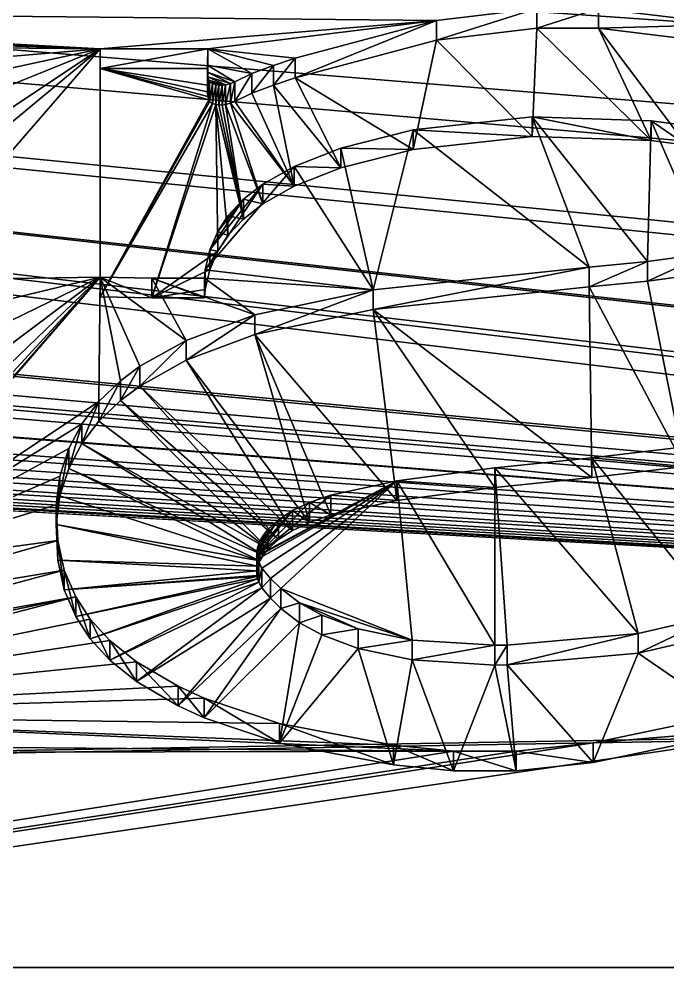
# Model space of a CAD drawing. Header units: metres. Extents: x 0 to 119, y 0 to 68.
# Drawn here: x 76.791 to 79.473, y 61.031 to 65.005 of the extents above; entities that cross this region are included whole.
import ezdxf

# ---------------------------------------------------------------- set-up
doc = ezdxf.new("R2010")
doc.units = ezdxf.units.M

msp = doc.modelspace()

# ---------------------------------------------------------------- linework, layer by layer
for points in [[(88.437897, 62.581509, 37.918488), (87.569298, 62.920338, 37.579655), (50.821098, 67, 33.5)], [(50.821098, 66, 34.5), (89.375198, 62.342007, 38.157993), (50.821098, 67, 33.5)], [(50.821098, 67, 33.5), (89.375198, 62.342007, 38.157993), (88.633743, 62.531464, 37.968533)], [(50.821098, 67, 33.5), (88.633743, 62.531464, 37.968533), (88.437897, 62.581509, 37.918488)], [(87.569298, 62.920338, 37.579655), (87.536636, 62.933086, 37.56691), (50.821098, 67, 33.5)], [(50.821098, 67, 33.5), (87.536636, 62.933086, 37.56691), (86.684731, 63.391529, 37.108467)], [(50.821098, 67, 33.5), (86.684731, 63.391529, 37.108467), (86.576988, 63.46772, 37.032284)], [(86.576988, 63.46772, 37.032284), (85.894836, 63.950054, 36.549946), (50.821098, 67, 33.5)], [(50.821098, 67, 33.5), (85.894836, 63.950054, 36.549946), (85.673393, 64.151131, 36.348873)], [(50.821098, 67, 33.5), (85.673393, 64.151131, 36.348873), (85.178619, 64.600388, 35.899612)], [(85.178619, 64.600388, 35.899612), (84.874023, 64.953468, 35.546532), (50.821098, 67, 33.5)], [(50.821098, 67, 33.5), (84.874023, 64.953468, 35.546532), (84.5467, 65.332893, 35.167107)], [(50.821098, 66, 34.5), (50.792446, 65.766663, 34.733341), (89.741478, 62.294712, 38.205288)], [(89.741478, 62.294712, 38.205288), (89.375198, 62.342007, 38.157993), (50.821098, 66, 34.5)], [(89.741478, 62.294712, 38.205288), (50.792446, 65.766663, 34.733341), (50.776531, 65.63707, 34.86293)], [(90.334648, 62.218117, 38.281879), (50.776531, 65.63707, 34.86293), (50.739777, 65.539383, 34.960613)], [(89.741478, 62.294712, 38.205288), (50.776531, 65.63707, 34.86293), (90.334648, 62.218117, 38.281879)], [(90.334648, 62.218117, 38.281879), (50.739777, 65.539383, 34.960613), (50.65696, 65.319267, 35.180725)], [(50.654789, 65.313507, 35.186493), (50.529243, 65.121895, 35.378098), (90.334648, 62.218117, 38.281879)], [(50.65696, 65.319267, 35.180725), (50.654789, 65.313507, 35.186493), (90.334648, 62.218117, 38.281879)], [(90.334648, 62.218117, 38.281879), (50.529243, 65.121895, 35.378098), (50.48299, 65.051315, 35.448681)], [(90.334648, 62.218117, 38.281879), (50.48299, 65.051315, 35.448681), (50.377182, 64.943848, 35.556145)], [(78.930923, 65.049423, 15.62858), (78.516212, 65.000534, 15.60674), (74.200668, 65.04335, 15.625868)], [(74.200668, 65.04335, 15.625868), (78.516212, 65.000534, 15.60674), (77.125214, 64.883247, 15.554341)], [(74.200668, 65.04335, 15.625868), (77.125214, 64.883247, 15.554341), (74.433945, 65.027542, 15.618807)], [(74.433945, 65.027542, 15.618807), (77.125214, 64.883247, 15.554341), (74.653015, 64.998528, 15.605844)], [(78.516212, 64.918953, 15.789345), (78.516212, 65.000534, 15.60674), (78.930923, 65.049423, 15.62858)], [(78.516212, 64.918953, 15.789345), (78.930923, 65.049423, 15.62858), (78.930923, 64.967842, 15.811186)], [(78.930923, 64.967842, 15.811186), (78.930923, 65.049423, 15.62858), (79.18676, 65.049797, 15.628748)], [(78.930923, 64.967842, 15.811186), (79.18676, 65.049797, 15.628748), (79.18676, 64.968224, 15.811354)], [(79.18676, 65.049797, 15.628748), (83.421097, 65.056313, 15.631657), (79.736862, 64.983101, 15.59895)], [(79.18676, 64.968224, 15.811354), (79.18676, 65.049797, 15.628748), (79.736862, 64.983101, 15.59895)], [(77.125214, 64.883247, 15.554341), (74.858856, 64.955315, 15.586539), (74.653015, 64.998528, 15.605844)], [(77.125214, 64.883247, 15.554341), (78.516212, 65.000534, 15.60674), (77.57032, 64.883247, 15.554341)], [(77.57032, 64.883247, 15.554341), (78.516212, 65.000534, 15.60674), (77.931709, 64.844872, 15.537198)], [(77.931709, 64.76329, 15.719803), (77.931709, 64.844872, 15.537198), (78.516212, 65.000534, 15.60674)], [(77.931709, 64.76329, 15.719803), (78.516212, 65.000534, 15.60674), (78.516212, 64.918953, 15.789345)], [(77.125214, 64.883247, 15.554341), (75.049194, 64.902435, 15.562913), (74.858856, 64.955315, 15.586539)], [(78.930923, 64.967842, 15.811186), (78.912247, 64.520622, 15.61139), (78.516212, 64.918953, 15.789345)], [(78.930923, 64.967842, 15.811186), (79.404144, 64.503944, 15.603942), (78.912247, 64.520622, 15.61139)], [(79.18676, 64.968224, 15.811354), (79.404144, 64.503944, 15.603942), (78.930923, 64.967842, 15.811186)], [(79.18676, 64.968224, 15.811354), (79.736862, 64.983101, 15.59895), (79.736862, 64.901512, 15.781555)], [(79.736862, 64.901512, 15.781555), (79.54985, 64.484627, 15.595308), (79.18676, 64.968224, 15.811354)], [(79.18676, 64.968224, 15.811354), (79.54985, 64.484627, 15.595308), (79.404144, 64.503944, 15.603942)], [(50.377182, 64.943848, 35.556145), (50.287701, 64.852966, 35.64703), (90.334648, 62.218117, 38.281879)], [(78.516212, 64.918953, 15.789345), (78.419388, 64.466301, 15.587122), (77.931709, 64.76329, 15.719803)], [(78.516212, 64.918953, 15.789345), (78.912247, 64.520622, 15.61139), (78.419388, 64.466301, 15.587122)], [(75.456825, 64.743073, 15.491719), (75.049194, 64.902435, 15.562913), (77.125214, 64.883247, 15.554341)], [(77.125214, 64.883247, 15.554341), (75.732964, 64.582153, 15.419829), (75.456825, 64.743073, 15.491719)], [(77.125214, 64.883247, 15.554341), (75.949692, 64.40712, 15.341632), (75.732964, 64.582153, 15.419829)], [(76.122559, 64.21563, 15.256084), (75.949692, 64.40712, 15.341632), (77.125214, 64.883247, 15.554341)], [(77.125214, 64.883247, 15.554341), (76.195724, 64.111656, 15.209637), (76.122559, 64.21563, 15.256084)], [(77.125214, 64.883247, 15.554341), (76.295189, 63.927471, 15.127351), (76.195724, 64.111656, 15.209637)], [(77.125214, 63.93882, 15.132419), (76.295189, 63.927471, 15.127351), (77.125214, 64.883247, 15.554341)], [(77.57032, 64.801666, 15.736947), (77.125214, 64.801666, 15.736947), (77.57032, 64.883247, 15.554341)], [(77.57032, 64.883247, 15.554341), (77.125214, 64.801666, 15.736947), (77.125214, 64.883247, 15.554341)], [(77.125214, 64.801666, 15.736947), (77.125214, 63.857235, 15.315025), (77.125214, 64.883247, 15.554341)], [(77.125214, 64.883247, 15.554341), (77.125214, 63.857235, 15.315025), (77.125214, 63.93882, 15.132419)], [(77.752907, 64.780861, 15.508601), (77.569679, 64.814835, 15.523781), (77.57032, 64.883247, 15.554341)], [(77.57032, 64.801666, 15.736947), (77.57032, 64.883247, 15.554341), (77.569679, 64.814835, 15.523781)], [(77.752907, 64.780861, 15.508601), (77.57032, 64.883247, 15.554341), (77.841789, 64.814224, 15.523505)], [(77.57032, 64.883247, 15.554341), (77.931709, 64.844872, 15.537198), (77.841789, 64.814224, 15.523505)], [(50.287701, 64.852966, 35.64703), (50.199875, 64.79055, 35.70945), (90.334648, 62.218117, 38.281879)], [(77.841789, 64.732643, 15.706111), (77.841789, 64.814224, 15.523505), (77.931709, 64.844872, 15.537198)], [(77.841789, 64.732643, 15.706111), (77.931709, 64.844872, 15.537198), (77.931709, 64.76329, 15.719803)], [(90.334648, 62.218117, 38.281879), (50.199875, 64.79055, 35.70945), (50.08651, 64.709984, 35.79002)], [(77.571342, 64.685623, 15.685102), (77.574493, 64.671951, 15.678994), (77.125214, 64.801666, 15.736947)], [(77.125214, 64.801666, 15.736947), (77.574493, 64.671951, 15.678994), (77.125214, 63.857235, 15.315025)], [(77.57032, 64.801666, 15.736947), (77.569679, 64.733261, 15.706387), (77.125214, 64.801666, 15.736947)], [(77.125214, 64.801666, 15.736947), (77.569679, 64.733261, 15.706387), (77.569557, 64.704872, 15.693706)], [(77.125214, 64.801666, 15.736947), (77.569557, 64.704872, 15.693706), (77.571342, 64.685623, 15.685102)], [(77.682762, 64.746674, 15.493328), (77.569557, 64.786453, 15.5111), (77.569679, 64.814835, 15.523781)], [(77.569679, 64.733261, 15.706387), (77.569679, 64.814835, 15.523781), (77.569557, 64.786453, 15.5111)], [(77.665031, 64.739716, 15.490223), (77.571342, 64.767197, 15.502497), (77.569557, 64.786453, 15.5111)], [(77.665031, 64.739716, 15.490223), (77.569557, 64.786453, 15.5111), (77.682762, 64.746674, 15.493328)], [(77.569679, 64.733261, 15.706387), (77.569557, 64.786453, 15.5111), (77.569557, 64.704872, 15.693706)], [(77.569557, 64.704872, 15.693706), (77.569557, 64.786453, 15.5111), (77.571342, 64.767197, 15.502497)], [(77.682762, 64.746674, 15.493328), (77.569679, 64.814835, 15.523781), (77.752907, 64.780861, 15.508601)], [(77.57032, 64.801666, 15.736947), (77.569679, 64.814835, 15.523781), (77.569679, 64.733261, 15.706387)], [(77.752907, 64.699287, 15.691206), (77.752907, 64.780861, 15.508601), (77.841789, 64.814224, 15.523505)], [(77.752907, 64.699287, 15.691206), (77.841789, 64.814224, 15.523505), (77.841789, 64.732643, 15.706111)], [(77.569557, 64.704872, 15.693706), (77.571342, 64.767197, 15.502497), (77.571342, 64.685623, 15.685102)], [(77.644005, 64.734131, 15.487724), (77.574493, 64.753525, 15.49639), (77.571342, 64.767197, 15.502497)], [(77.644005, 64.734131, 15.487724), (77.571342, 64.767197, 15.502497), (77.665031, 64.739716, 15.490223)], [(77.571342, 64.685623, 15.685102), (77.571342, 64.767197, 15.502497), (77.574493, 64.753525, 15.49639)], [(77.571342, 64.685623, 15.685102), (77.574493, 64.753525, 15.49639), (77.574493, 64.671951, 15.678994)], [(77.629807, 64.732422, 15.486964), (77.577553, 64.745628, 15.492862), (77.574493, 64.753525, 15.49639)], [(77.629807, 64.732422, 15.486964), (77.574493, 64.753525, 15.49639), (77.644005, 64.734131, 15.487724)], [(77.574493, 64.671951, 15.678994), (77.574493, 64.753525, 15.49639), (77.577553, 64.745628, 15.492862)], [(77.665031, 64.658142, 15.672829), (77.665031, 64.739716, 15.490223), (77.682762, 64.746674, 15.493328)], [(77.665031, 64.658142, 15.672829), (77.682762, 64.746674, 15.493328), (77.682762, 64.665092, 15.675932)], [(77.682762, 64.665092, 15.675932), (77.682762, 64.746674, 15.493328), (77.752907, 64.780861, 15.508601)], [(77.682762, 64.665092, 15.675932), (77.752907, 64.780861, 15.508601), (77.752907, 64.699287, 15.691206)], [(77.931709, 64.76329, 15.719803), (78.121025, 64.391182, 15.553565), (77.841789, 64.732643, 15.706111)], [(77.931709, 64.76329, 15.719803), (78.419388, 64.466301, 15.587122), (78.121025, 64.391182, 15.553565)], [(90.334648, 62.218117, 38.281879), (50.08651, 64.709984, 35.79002), (50.000286, 64.667099, 35.832905)], [(77.574493, 64.671951, 15.678994), (77.577553, 64.745628, 15.492862), (77.577553, 64.664047, 15.675468)], [(77.616722, 64.732628, 15.487053), (77.59034, 64.739105, 15.489949), (77.577553, 64.745628, 15.492862)], [(77.616722, 64.732628, 15.487053), (77.577553, 64.745628, 15.492862), (77.629807, 64.732422, 15.486964)], [(77.577553, 64.664047, 15.675468), (77.577553, 64.745628, 15.492862), (77.59034, 64.739105, 15.489949)], [(77.577553, 64.664047, 15.675468), (77.59034, 64.739105, 15.489949), (77.59034, 64.657532, 15.672555)], [(77.603851, 64.734695, 15.487977), (77.59034, 64.739105, 15.489949), (77.616722, 64.732628, 15.487053)], [(77.59034, 64.657532, 15.672555), (77.59034, 64.739105, 15.489949), (77.603851, 64.734695, 15.487977)], [(77.59034, 64.657532, 15.672555), (77.603851, 64.734695, 15.487977), (77.603851, 64.653122, 15.670583)], [(77.603851, 64.653122, 15.670583), (77.603851, 64.734695, 15.487977), (77.616722, 64.732628, 15.487053)], [(77.603851, 64.653122, 15.670583), (77.616722, 64.732628, 15.487053), (77.616722, 64.651047, 15.669659)], [(77.616722, 64.651047, 15.669659), (77.616722, 64.732628, 15.487053), (77.629807, 64.732422, 15.486964)], [(77.616722, 64.651047, 15.669659), (77.629807, 64.732422, 15.486964), (77.629807, 64.650848, 15.669569)], [(77.629807, 64.650848, 15.669569), (77.629807, 64.732422, 15.486964), (77.644005, 64.734131, 15.487724)], [(77.629807, 64.650848, 15.669569), (77.644005, 64.734131, 15.487724), (77.644005, 64.652557, 15.670329)], [(77.644005, 64.652557, 15.670329), (77.644005, 64.734131, 15.487724), (77.665031, 64.739716, 15.490223)], [(77.644005, 64.652557, 15.670329), (77.665031, 64.739716, 15.490223), (77.665031, 64.658142, 15.672829)], [(77.841789, 64.732643, 15.706111), (77.927917, 64.315056, 15.519558), (77.752907, 64.699287, 15.691206)], [(77.841789, 64.732643, 15.706111), (78.121025, 64.391182, 15.553565), (77.927917, 64.315056, 15.519558)], [(50.000286, 64.667099, 35.832905), (49.888046, 64.611275, 35.888733), (90.334648, 62.218117, 38.281879)], [(77.574493, 64.671951, 15.678994), (77.577553, 64.664047, 15.675468), (77.125214, 63.857235, 15.315025)], [(77.927917, 64.315056, 15.519558), (77.682762, 64.665092, 15.675932), (77.752907, 64.699287, 15.691206)], [(77.125214, 63.857235, 15.315025), (77.577553, 64.664047, 15.675468), (77.59034, 64.657532, 15.672555)], [(77.125214, 63.857235, 15.315025), (77.59034, 64.657532, 15.672555), (77.338684, 63.853661, 15.313426)], [(77.338684, 63.853661, 15.313426), (77.59034, 64.657532, 15.672555), (77.603851, 64.653122, 15.670583)], [(77.338684, 63.853661, 15.313426), (77.603851, 64.653122, 15.670583), (77.611893, 64.046982, 15.399792)], [(77.616722, 64.651047, 15.669659), (77.71769, 64.179413, 15.458957), (77.603851, 64.653122, 15.670583)], [(77.603851, 64.653122, 15.670583), (77.71769, 64.179413, 15.458957), (77.65387, 64.110916, 15.428358)], [(77.603851, 64.653122, 15.670583), (77.65387, 64.110916, 15.428358), (77.611893, 64.046982, 15.399792)], [(77.616722, 64.651047, 15.669659), (77.629807, 64.650848, 15.669569), (77.71769, 64.179413, 15.458957)], [(77.71769, 64.179413, 15.458957), (77.629807, 64.650848, 15.669569), (77.644005, 64.652557, 15.670329)], [(77.797813, 64.241753, 15.486806), (77.644005, 64.652557, 15.670329), (77.665031, 64.658142, 15.672829)], [(77.71769, 64.179413, 15.458957), (77.644005, 64.652557, 15.670329), (77.797813, 64.241753, 15.486806)], [(77.927917, 64.315056, 15.519558), (77.665031, 64.658142, 15.672829), (77.682762, 64.665092, 15.675932)], [(77.797813, 64.241753, 15.486806), (77.665031, 64.658142, 15.672829), (77.927917, 64.315056, 15.519558)], [(49.888046, 64.611275, 35.888733), (49.783546, 64.576668, 35.923332), (90.334648, 62.218117, 38.281879)], [(79.14817, 63.980499, 15.151039), (78.419388, 64.547882, 15.404516), (78.912247, 64.602196, 15.428783)], [(78.912247, 64.520622, 15.61139), (78.912247, 64.602196, 15.428783), (78.419388, 64.547882, 15.404516)], [(79.14817, 63.980499, 15.151039), (78.912247, 64.602196, 15.428783), (79.389198, 64.003967, 15.161525)], [(79.389198, 64.003967, 15.161525), (78.912247, 64.602196, 15.428783), (79.404144, 64.585526, 15.421335)], [(79.404144, 64.503944, 15.603942), (79.404144, 64.585526, 15.421335), (78.912247, 64.602196, 15.428783)], [(79.404144, 64.503944, 15.603942), (78.912247, 64.602196, 15.428783), (78.912247, 64.520622, 15.61139)], [(90.334648, 62.218117, 38.281879), (49.783546, 64.576668, 35.923332), (49.694962, 64.54734, 35.95266)], [(78.253975, 63.88744, 15.109468), (78.121025, 64.472763, 15.370958), (78.419388, 64.547882, 15.404516)], [(78.419388, 64.466301, 15.587122), (78.419388, 64.547882, 15.404516), (78.121025, 64.472763, 15.370958)], [(78.253975, 63.88744, 15.109468), (78.419388, 64.547882, 15.404516), (79.14817, 63.980499, 15.151039)], [(78.912247, 64.520622, 15.61139), (78.419388, 64.547882, 15.404516), (78.419388, 64.466301, 15.587122)], [(79.389198, 64.003967, 15.161525), (79.404144, 64.585526, 15.421335), (79.642891, 64.038055, 15.176754)], [(79.642891, 64.038055, 15.176754), (79.404144, 64.585526, 15.421335), (79.54985, 64.5662, 15.412703)], [(79.54985, 64.484627, 15.595308), (79.54985, 64.5662, 15.412703), (79.404144, 64.585526, 15.421335)], [(79.54985, 64.484627, 15.595308), (79.404144, 64.585526, 15.421335), (79.404144, 64.503944, 15.603942)], [(49.321098, 64.5, 36), (90.334648, 62.218117, 38.281879), (49.506683, 64.51152, 35.988472)], [(49.555313, 64.520775, 35.979225), (49.506683, 64.51152, 35.988472), (90.334648, 62.218117, 38.281879)], [(90.334648, 62.218117, 38.281879), (49.694962, 64.54734, 35.95266), (49.555313, 64.520775, 35.979225)], [(25.088182, 61.085785, 39.414211), (90.334648, 62.218117, 38.281879), (49.321098, 64.5, 36)], [(77.927917, 64.396645, 15.336951), (78.121025, 64.472763, 15.370958), (78.253975, 63.88744, 15.109468)], [(78.121025, 64.391182, 15.553565), (78.121025, 64.472763, 15.370958), (77.927917, 64.396645, 15.336951)], [(78.419388, 64.466301, 15.587122), (78.121025, 64.472763, 15.370958), (78.121025, 64.391182, 15.553565)], [(77.797813, 64.323326, 15.3042), (77.927917, 64.396645, 15.336951), (77.560112, 63.969292, 15.146034)], [(77.560112, 63.969292, 15.146034), (77.927917, 64.396645, 15.336951), (78.253975, 63.88744, 15.109468)], [(77.927917, 64.315056, 15.519558), (77.927917, 64.396645, 15.336951), (77.797813, 64.323326, 15.3042)], [(78.121025, 64.391182, 15.553565), (77.927917, 64.396645, 15.336951), (77.927917, 64.315056, 15.519558)], [(77.797813, 64.323326, 15.3042), (77.560112, 63.969292, 15.146034), (77.578987, 64.052002, 15.182983)], [(77.797813, 64.323326, 15.3042), (77.578987, 64.052002, 15.182983), (77.71769, 64.260994, 15.276351)], [(77.797813, 64.241753, 15.486806), (77.797813, 64.323326, 15.3042), (77.71769, 64.260994, 15.276351)], [(77.927917, 64.315056, 15.519558), (77.797813, 64.323326, 15.3042), (77.797813, 64.241753, 15.486806)], [(77.71769, 64.260994, 15.276351), (77.578987, 64.052002, 15.182983), (77.611893, 64.128555, 15.217185)], [(77.71769, 64.260994, 15.276351), (77.611893, 64.128555, 15.217185), (77.65387, 64.192505, 15.245752)], [(77.71769, 64.179413, 15.458957), (77.71769, 64.260994, 15.276351), (77.65387, 64.192505, 15.245752)], [(77.797813, 64.241753, 15.486806), (77.71769, 64.260994, 15.276351), (77.71769, 64.179413, 15.458957)], [(77.65387, 64.110916, 15.428358), (77.65387, 64.192505, 15.245752), (77.611893, 64.128555, 15.217185)], [(77.71769, 64.179413, 15.458957), (77.65387, 64.192505, 15.245752), (77.65387, 64.110916, 15.428358)], [(77.611893, 64.046982, 15.399792), (77.611893, 64.128555, 15.217185), (77.578987, 64.052002, 15.182983)], [(77.65387, 64.110916, 15.428358), (77.611893, 64.128555, 15.217185), (77.611893, 64.046982, 15.399792)], [(77.611893, 64.046982, 15.399792), (77.578987, 63.970417, 15.365588), (77.338684, 63.853661, 15.313426)], [(77.578987, 63.970417, 15.365588), (77.578987, 64.052002, 15.182983), (77.560112, 63.969292, 15.146034)], [(77.611893, 64.046982, 15.399792), (77.578987, 64.052002, 15.182983), (77.578987, 63.970417, 15.365588)], [(79.389198, 63.92239, 15.344131), (79.389198, 64.003967, 15.161525), (79.642891, 64.038055, 15.176754)], [(79.389198, 63.92239, 15.344131), (79.642891, 64.038055, 15.176754), (79.642891, 63.956478, 15.35936)], [(79.14817, 63.898914, 15.333644), (79.14817, 63.980499, 15.151039), (79.389198, 64.003967, 15.161525)], [(79.14817, 63.898914, 15.333644), (79.389198, 64.003967, 15.161525), (79.389198, 63.92239, 15.344131)], [(77.338684, 63.853661, 15.313426), (77.578987, 63.970417, 15.365588), (77.560112, 63.887714, 15.32864)], [(77.560112, 63.969292, 15.146034), (78.253975, 63.88744, 15.109468), (77.556534, 63.935677, 15.131014)], [(77.560112, 63.887714, 15.32864), (77.560112, 63.969292, 15.146034), (77.556534, 63.935677, 15.131014)], [(77.578987, 63.970417, 15.365588), (77.560112, 63.969292, 15.146034), (77.560112, 63.887714, 15.32864)], [(78.253975, 63.805862, 15.292072), (78.253975, 63.88744, 15.109468), (79.14817, 63.980499, 15.151039)], [(78.253975, 63.805862, 15.292072), (79.14817, 63.980499, 15.151039), (79.14817, 63.898914, 15.333644)], [(79.642891, 63.956478, 15.35936), (79.542, 63.156364, 15.001911), (79.389198, 63.92239, 15.344131)], [(76.080315, 62.731899, 14.593229), (76.169762, 62.845551, 14.644004), (77.125214, 63.93882, 15.132419)], [(77.120529, 63.425331, 14.903021), (76.080315, 62.731899, 14.593229), (77.125214, 63.93882, 15.132419)], [(77.125214, 63.93882, 15.132419), (76.169762, 62.845551, 14.644004), (76.267715, 63.007729, 14.716456)], [(77.125214, 63.93882, 15.132419), (76.267715, 63.007729, 14.716456), (76.337738, 63.182659, 14.794607)], [(77.125214, 63.93882, 15.132419), (76.354568, 63.753494, 15.049626), (76.295189, 63.927471, 15.127351)], [(76.337738, 63.182659, 14.794607), (76.378319, 63.378609, 14.882147), (77.125214, 63.93882, 15.132419)], [(76.382622, 63.57885, 14.971604), (76.354568, 63.753494, 15.049626), (77.125214, 63.93882, 15.132419)], [(77.125214, 63.93882, 15.132419), (76.378319, 63.378609, 14.882147), (76.382622, 63.57885, 14.971604)], [(77.120529, 63.425331, 14.903021), (77.125214, 63.93882, 15.132419), (77.210144, 63.511356, 14.941452)], [(77.338684, 63.935242, 15.13082), (77.481117, 63.67746, 15.015659), (77.125214, 63.93882, 15.132419)], [(77.125214, 63.93882, 15.132419), (77.481117, 63.67746, 15.015659), (77.289886, 63.570641, 14.967937)], [(77.125214, 63.93882, 15.132419), (77.289886, 63.570641, 14.967937), (77.210144, 63.511356, 14.941452)], [(77.338684, 63.853661, 15.313426), (77.338684, 63.935242, 15.13082), (77.125214, 63.93882, 15.132419)], [(77.338684, 63.853661, 15.313426), (77.125214, 63.93882, 15.132419), (77.125214, 63.857235, 15.315025)], [(77.556534, 63.935677, 15.131014), (77.765671, 63.783592, 15.063071), (77.338684, 63.935242, 15.13082)], [(77.556534, 63.854092, 15.31362), (77.556534, 63.935677, 15.131014), (77.338684, 63.935242, 15.13082)], [(77.338684, 63.935242, 15.13082), (77.765671, 63.783592, 15.063071), (77.481117, 63.67746, 15.015659)], [(77.556534, 63.854092, 15.31362), (77.338684, 63.935242, 15.13082), (77.338684, 63.853661, 15.313426)], [(77.556534, 63.935677, 15.131014), (78.253975, 63.88744, 15.109468), (77.765671, 63.783592, 15.063071)], [(77.560112, 63.887714, 15.32864), (77.556534, 63.935677, 15.131014), (77.556534, 63.854092, 15.31362)], [(79.389198, 63.92239, 15.344131), (79.542, 63.156364, 15.001911), (79.14817, 63.898914, 15.333644)], [(77.338684, 63.853661, 15.313426), (77.560112, 63.887714, 15.32864), (77.556534, 63.854092, 15.31362)], [(77.765671, 63.702011, 15.245678), (77.765671, 63.783592, 15.063071), (78.253975, 63.88744, 15.109468)], [(77.765671, 63.702011, 15.245678), (78.253975, 63.88744, 15.109468), (78.253975, 63.805862, 15.292072)], [(79.14817, 63.898914, 15.333644), (79.158859, 63.11129, 14.981772), (78.253975, 63.805862, 15.292072)], [(79.14817, 63.898914, 15.333644), (79.542, 63.156364, 15.001911), (79.158859, 63.11129, 14.981772)], [(77.765671, 63.702011, 15.245678), (78.253975, 63.805862, 15.292072), (78.352356, 63.01535, 14.938913)], [(78.253975, 63.805862, 15.292072), (79.158859, 63.11129, 14.981772), (78.757675, 63.069687, 14.963188)], [(78.253975, 63.805862, 15.292072), (78.757675, 63.069687, 14.963188), (78.352356, 63.01535, 14.938913)], [(77.481117, 63.595882, 15.198265), (77.481117, 63.67746, 15.015659), (77.765671, 63.783592, 15.063071)], [(77.481117, 63.595882, 15.198265), (77.765671, 63.783592, 15.063071), (77.765671, 63.702011, 15.245678)], [(77.289886, 63.489056, 15.150541), (77.289886, 63.570641, 14.967937), (77.481117, 63.67746, 15.015659)], [(77.289886, 63.489056, 15.150541), (77.481117, 63.67746, 15.015659), (77.481117, 63.595882, 15.198265)], [(77.99131, 62.925705, 14.898864), (77.481117, 63.595882, 15.198265), (77.765671, 63.702011, 15.245678)], [(77.99131, 62.925705, 14.898864), (77.765671, 63.702011, 15.245678), (78.07959, 62.95631, 14.912537)], [(78.07959, 62.95631, 14.912537), (77.765671, 63.702011, 15.245678), (78.352356, 63.01535, 14.938913)], [(77.92157, 62.892639, 14.884092), (77.289886, 63.489056, 15.150541), (77.481117, 63.595882, 15.198265)], [(77.92157, 62.892639, 14.884092), (77.481117, 63.595882, 15.198265), (77.99131, 62.925705, 14.898864)], [(77.210144, 63.429779, 15.124059), (77.210144, 63.511356, 14.941452), (77.289886, 63.570641, 14.967937)], [(77.210144, 63.429779, 15.124059), (77.289886, 63.570641, 14.967937), (77.289886, 63.489056, 15.150541)], [(77.120529, 63.343758, 15.085627), (77.120529, 63.425331, 14.903021), (77.210144, 63.511356, 14.941452)], [(77.120529, 63.343758, 15.085627), (77.210144, 63.511356, 14.941452), (77.210144, 63.429779, 15.124059)], [(77.862755, 62.854359, 14.866989), (77.210144, 63.429779, 15.124059), (77.289886, 63.489056, 15.150541)], [(77.862755, 62.854359, 14.866989), (77.289886, 63.489056, 15.150541), (77.92157, 62.892639, 14.884092)], [(77.050049, 63.333096, 14.861814), (76.080315, 62.731899, 14.593229), (77.120529, 63.425331, 14.903021)], [(77.050049, 63.251518, 15.044419), (77.050049, 63.333096, 14.861814), (77.120529, 63.425331, 14.903021)], [(77.050049, 63.251518, 15.044419), (77.120529, 63.425331, 14.903021), (77.120529, 63.343758, 15.085627)], [(77.820572, 62.816517, 14.850081), (77.120529, 63.343758, 15.085627), (77.210144, 63.429779, 15.124059)], [(77.820572, 62.816517, 14.850081), (77.210144, 63.429779, 15.124059), (77.862755, 62.854359, 14.866989)], [(77.050049, 63.333096, 14.861814), (76.995575, 63.230305, 14.815891), (76.080315, 62.731899, 14.593229)], [(76.995575, 63.148724, 14.998497), (76.995575, 63.230305, 14.815891), (77.050049, 63.333096, 14.861814)], [(76.995575, 63.148724, 14.998497), (77.050049, 63.333096, 14.861814), (77.050049, 63.251518, 15.044419)], [(77.050049, 63.251518, 15.044419), (77.120529, 63.343758, 15.085627), (77.820572, 62.816517, 14.850081)], [(77.799026, 62.789692, 14.8381), (76.995575, 63.148724, 14.998497), (77.050049, 63.251518, 15.044419)], [(77.799026, 62.789692, 14.8381), (77.050049, 63.251518, 15.044419), (77.820572, 62.816517, 14.850081)], [(79.542, 63.237942, 14.819304), (79.684822, 62.543026, 14.508853), (79.158859, 63.192867, 14.799168)], [(79.542, 63.156364, 15.001911), (79.542, 63.237942, 14.819304), (79.158859, 63.192867, 14.799168)], [(76.080315, 62.731899, 14.593229), (76.995575, 63.230305, 14.815891), (76.959175, 63.116879, 14.76522)], [(76.959175, 63.035301, 14.947826), (76.959175, 63.116879, 14.76522), (76.995575, 63.230305, 14.815891)], [(76.959175, 63.035301, 14.947826), (76.995575, 63.230305, 14.815891), (76.995575, 63.148724, 14.998497)], [(79.158859, 63.192867, 14.799168), (79.350891, 62.466572, 14.474694), (78.757675, 63.151272, 14.780582)], [(79.158859, 63.11129, 14.981772), (79.158859, 63.192867, 14.799168), (78.757675, 63.151272, 14.780582)], [(79.158859, 63.192867, 14.799168), (79.684822, 62.543026, 14.508853), (79.350891, 62.466572, 14.474694)], [(79.542, 63.156364, 15.001911), (79.158859, 63.192867, 14.799168), (79.158859, 63.11129, 14.981772)], [(76.959175, 63.116879, 14.76522), (76.943176, 62.998093, 14.712151), (76.080315, 62.731899, 14.593229)], [(76.943176, 62.916512, 14.894755), (76.943176, 62.998093, 14.712151), (76.959175, 63.116879, 14.76522)], [(76.943176, 62.916512, 14.894755), (76.959175, 63.116879, 14.76522), (76.959175, 63.035301, 14.947826)], [(77.785507, 62.76609, 14.827556), (76.959175, 63.035301, 14.947826), (76.995575, 63.148724, 14.998497)], [(77.785507, 62.76609, 14.827556), (76.995575, 63.148724, 14.998497), (77.799026, 62.789692, 14.8381)], [(78.757675, 63.151272, 14.780582), (78.757301, 62.417397, 14.452725), (78.352356, 63.096931, 14.756307)], [(78.757675, 63.069687, 14.963188), (78.757675, 63.151272, 14.780582), (78.352356, 63.096931, 14.756307)], [(78.757675, 63.151272, 14.780582), (78.808144, 62.418137, 14.453057), (78.757301, 62.417397, 14.452725)], [(79.350891, 62.466572, 14.474694), (78.808144, 62.418137, 14.453057), (78.757675, 63.151272, 14.780582)], [(79.158859, 63.11129, 14.981772), (78.757675, 63.151272, 14.780582), (78.757675, 63.069687, 14.963188)], [(78.352356, 63.096931, 14.756307), (77.773926, 62.783165, 14.616135), (77.773544, 62.787437, 14.618042)], [(78.352356, 63.096931, 14.756307), (77.773544, 62.787437, 14.618042), (78.07959, 63.037888, 14.729931)], [(77.775703, 62.77401, 14.612043), (77.773926, 62.783165, 14.616135), (78.352356, 63.096931, 14.756307)], [(77.794868, 62.73608, 14.595096), (77.775703, 62.77401, 14.612043), (78.352356, 63.096931, 14.756307)], [(77.794868, 62.73608, 14.595096), (78.352356, 63.096931, 14.756307), (77.829597, 62.693401, 14.57603)], [(77.829597, 62.693401, 14.57603), (78.352356, 63.096931, 14.756307), (77.872116, 62.651844, 14.557466)], [(78.352356, 63.096931, 14.756307), (78.416374, 62.438564, 14.462181), (77.872116, 62.651844, 14.557466)], [(78.352356, 63.01535, 14.938913), (78.352356, 63.096931, 14.756307), (78.07959, 63.037888, 14.729931)], [(78.352356, 63.096931, 14.756307), (78.757301, 62.417397, 14.452725), (78.416374, 62.438564, 14.462181)], [(78.757675, 63.069687, 14.963188), (78.352356, 63.096931, 14.756307), (78.352356, 63.01535, 14.938913)], [(77.773544, 62.787437, 14.618042), (77.99131, 63.007286, 14.716258), (78.07959, 63.037888, 14.729931)], [(78.07959, 62.95631, 14.912537), (78.07959, 63.037888, 14.729931), (77.99131, 63.007286, 14.716258)], [(78.352356, 63.01535, 14.938913), (78.07959, 63.037888, 14.729931), (78.07959, 62.95631, 14.912537)], [(76.080315, 62.731899, 14.593229), (76.943176, 62.998093, 14.712151), (76.94986, 62.850327, 14.646136)], [(76.943176, 62.916512, 14.894755), (76.959175, 63.035301, 14.947826), (77.785507, 62.76609, 14.827556)], [(76.94986, 62.768749, 14.828742), (76.94986, 62.850327, 14.646136), (76.943176, 62.998093, 14.712151)], [(76.94986, 62.768749, 14.828742), (76.943176, 62.998093, 14.712151), (76.943176, 62.916512, 14.894755)], [(77.773544, 62.787437, 14.618042), (77.92157, 62.97422, 14.701487), (77.99131, 63.007286, 14.716258)], [(77.99131, 62.925705, 14.898864), (77.99131, 63.007286, 14.716258), (77.92157, 62.97422, 14.701487)], [(78.07959, 62.95631, 14.912537), (77.99131, 63.007286, 14.716258), (77.99131, 62.925705, 14.898864)], [(77.773842, 62.806637, 14.626618), (77.92157, 62.97422, 14.701487), (77.773544, 62.787437, 14.618042)], [(77.773842, 62.806637, 14.626618), (77.862755, 62.935932, 14.684382), (77.92157, 62.97422, 14.701487)], [(77.92157, 62.892639, 14.884092), (77.92157, 62.97422, 14.701487), (77.862755, 62.935932, 14.684382)], [(77.99131, 62.925705, 14.898864), (77.92157, 62.97422, 14.701487), (77.92157, 62.892639, 14.884092)], [(77.777596, 62.826431, 14.635464), (77.862755, 62.935932, 14.684382), (77.773842, 62.806637, 14.626618)], [(77.777596, 62.826431, 14.635464), (77.820572, 62.89809, 14.667476), (77.862755, 62.935932, 14.684382)], [(77.862755, 62.854359, 14.866989), (77.862755, 62.935932, 14.684382), (77.820572, 62.89809, 14.667476)], [(77.92157, 62.892639, 14.884092), (77.862755, 62.935932, 14.684382), (77.862755, 62.854359, 14.866989)], [(77.785507, 62.76609, 14.827556), (77.777596, 62.744858, 14.818069), (76.943176, 62.916512, 14.894755)], [(76.943176, 62.916512, 14.894755), (77.777596, 62.744858, 14.818069), (76.94986, 62.768749, 14.828742)], [(77.785507, 62.847668, 14.64495), (77.820572, 62.89809, 14.667476), (77.777596, 62.826431, 14.635464)], [(77.785507, 62.847668, 14.64495), (77.799026, 62.871269, 14.655494), (77.820572, 62.89809, 14.667476)], [(77.820572, 62.816517, 14.850081), (77.820572, 62.89809, 14.667476), (77.799026, 62.871269, 14.655494)], [(77.862755, 62.854359, 14.866989), (77.820572, 62.89809, 14.667476), (77.820572, 62.816517, 14.850081)], [(76.080315, 62.731899, 14.593229), (76.94986, 62.850327, 14.646136), (75.895782, 62.548847, 14.511449)], [(75.895782, 62.548847, 14.511449), (76.94986, 62.850327, 14.646136), (76.977242, 62.728622, 14.591766)], [(76.977242, 62.647045, 14.774373), (76.977242, 62.728622, 14.591766), (76.94986, 62.850327, 14.646136)], [(76.977242, 62.647045, 14.774373), (76.94986, 62.850327, 14.646136), (76.94986, 62.768749, 14.828742)], [(77.785507, 62.76609, 14.827556), (77.785507, 62.847668, 14.64495), (77.777596, 62.826431, 14.635464)], [(77.799026, 62.789692, 14.8381), (77.799026, 62.871269, 14.655494), (77.785507, 62.847668, 14.64495)], [(77.799026, 62.789692, 14.8381), (77.785507, 62.847668, 14.64495), (77.785507, 62.76609, 14.827556)], [(77.820572, 62.816517, 14.850081), (77.799026, 62.871269, 14.655494), (77.799026, 62.789692, 14.8381)], [(77.773842, 62.72506, 14.809224), (77.773842, 62.806637, 14.626618), (77.773544, 62.787437, 14.618042)], [(77.777596, 62.744858, 14.818069), (77.777596, 62.826431, 14.635464), (77.773842, 62.806637, 14.626618)], [(77.777596, 62.744858, 14.818069), (77.773842, 62.806637, 14.626618), (77.773842, 62.72506, 14.809224)], [(77.785507, 62.76609, 14.827556), (77.777596, 62.826431, 14.635464), (77.777596, 62.744858, 14.818069)], [(76.94986, 62.768749, 14.828742), (77.777596, 62.744858, 14.818069), (77.773842, 62.72506, 14.809224)], [(76.94986, 62.768749, 14.828742), (77.773842, 62.72506, 14.809224), (76.977242, 62.647045, 14.774373)], [(77.773842, 62.72506, 14.809224), (77.773544, 62.787437, 14.618042), (77.773544, 62.70586, 14.800648)], [(77.773544, 62.70586, 14.800648), (77.773544, 62.787437, 14.618042), (77.773926, 62.783165, 14.616135)], [(77.773544, 62.70586, 14.800648), (77.773926, 62.783165, 14.616135), (77.773926, 62.701591, 14.79874)], [(77.773926, 62.701591, 14.79874), (77.773926, 62.783165, 14.616135), (77.775703, 62.77401, 14.612043)], [(77.773926, 62.701591, 14.79874), (77.775703, 62.77401, 14.612043), (77.775703, 62.692432, 14.794649)], [(77.781113, 62.759674, 14.605638), (77.775703, 62.77401, 14.612043), (77.794868, 62.73608, 14.595096)], [(77.775703, 62.692432, 14.794649), (77.775703, 62.77401, 14.612043), (77.781113, 62.759674, 14.605638)], [(77.775703, 62.692432, 14.794649), (77.781113, 62.759674, 14.605638), (77.781113, 62.678093, 14.788243)], [(77.781113, 62.678093, 14.788243), (77.781113, 62.759674, 14.605638), (77.794868, 62.73608, 14.595096)], [(75.895782, 62.548847, 14.511449), (76.977242, 62.728622, 14.591766), (75.658913, 62.375443, 14.433982)], [(75.658913, 62.375443, 14.433982), (76.977242, 62.728622, 14.591766), (77.02462, 62.618053, 14.54237)], [(77.02462, 62.536476, 14.724977), (77.02462, 62.618053, 14.54237), (76.977242, 62.728622, 14.591766)], [(77.02462, 62.536476, 14.724977), (76.977242, 62.728622, 14.591766), (76.977242, 62.647045, 14.774373)], [(77.773842, 62.72506, 14.809224), (77.773544, 62.70586, 14.800648), (76.977242, 62.647045, 14.774373)], [(77.781113, 62.678093, 14.788243), (77.794868, 62.73608, 14.595096), (77.794868, 62.654495, 14.777701)], [(77.794868, 62.654495, 14.777701), (77.794868, 62.73608, 14.595096), (77.829597, 62.693401, 14.57603)], [(76.977242, 62.647045, 14.774373), (77.773544, 62.70586, 14.800648), (77.773926, 62.701591, 14.79874)], [(76.977242, 62.647045, 14.774373), (77.773926, 62.701591, 14.79874), (77.02462, 62.536476, 14.724977)], [(77.02462, 62.536476, 14.724977), (77.773926, 62.701591, 14.79874), (77.775703, 62.692432, 14.794649)], [(77.02462, 62.536476, 14.724977), (77.775703, 62.692432, 14.794649), (77.084839, 62.444515, 14.683892)], [(77.084839, 62.444515, 14.683892), (77.775703, 62.692432, 14.794649), (77.781113, 62.678093, 14.788243)], [(77.794868, 62.654495, 14.777701), (77.829597, 62.693401, 14.57603), (77.829597, 62.611816, 14.758636)], [(77.829597, 62.611816, 14.758636), (77.829597, 62.693401, 14.57603), (77.872116, 62.651844, 14.557466)], [(77.084839, 62.444515, 14.683892), (77.781113, 62.678093, 14.788243), (77.165901, 62.35582, 14.644268)], [(77.165901, 62.35582, 14.644268), (77.781113, 62.678093, 14.788243), (77.794868, 62.654495, 14.777701)], [(77.165901, 62.35582, 14.644268), (77.794868, 62.654495, 14.777701), (77.275795, 62.267384, 14.604758)], [(77.275795, 62.267384, 14.604758), (77.794868, 62.654495, 14.777701), (77.829597, 62.611816, 14.758636)], [(77.829597, 62.611816, 14.758636), (77.872116, 62.651844, 14.557466), (77.872116, 62.570267, 14.740072)], [(77.872116, 62.651844, 14.557466), (78.416374, 62.438564, 14.462181), (77.950394, 62.592411, 14.530914)], [(77.872116, 62.570267, 14.740072), (77.872116, 62.651844, 14.557466), (77.950394, 62.592411, 14.530914)], [(77.02462, 62.618053, 14.54237), (77.084839, 62.526093, 14.501286), (75.144424, 62.129654, 14.324177)], [(75.540123, 62.30616, 14.40303), (77.02462, 62.618053, 14.54237), (75.144424, 62.129654, 14.324177)], [(75.658913, 62.375443, 14.433982), (77.02462, 62.618053, 14.54237), (75.540123, 62.30616, 14.40303)], [(77.084839, 62.444515, 14.683892), (77.084839, 62.526093, 14.501286), (77.02462, 62.618053, 14.54237)], [(77.084839, 62.444515, 14.683892), (77.02462, 62.618053, 14.54237), (77.02462, 62.536476, 14.724977)], [(77.275795, 62.267384, 14.604758), (77.829597, 62.611816, 14.758636), (77.447678, 62.166859, 14.55985)], [(77.447678, 62.166859, 14.55985), (77.829597, 62.611816, 14.758636), (77.872116, 62.570267, 14.740072)], [(77.447678, 62.166859, 14.55985), (77.872116, 62.570267, 14.740072), (77.555206, 62.117786, 14.537926)], [(77.555206, 62.117786, 14.537926), (77.872116, 62.570267, 14.740072), (77.950394, 62.510834, 14.71352)], [(77.872116, 62.570267, 14.740072), (77.950394, 62.592411, 14.530914), (77.950394, 62.510834, 14.71352)], [(77.950394, 62.592411, 14.530914), (78.416374, 62.438564, 14.462181), (78.192291, 62.485817, 14.483294)], [(77.950394, 62.592411, 14.530914), (78.192291, 62.485817, 14.483294), (78.042473, 62.541821, 14.508311)], [(77.950394, 62.510834, 14.71352), (77.950394, 62.592411, 14.530914), (78.042473, 62.541821, 14.508311)], [(75.144424, 62.129654, 14.324177), (77.084839, 62.526093, 14.501286), (77.165901, 62.437401, 14.461662)], [(77.165901, 62.35582, 14.644268), (77.165901, 62.437401, 14.461662), (77.084839, 62.526093, 14.501286)], [(77.165901, 62.35582, 14.644268), (77.084839, 62.526093, 14.501286), (77.084839, 62.444515, 14.683892)], [(77.950394, 62.510834, 14.71352), (78.042473, 62.541821, 14.508311), (78.042473, 62.460239, 14.690918)], [(78.042473, 62.460239, 14.690918), (78.042473, 62.541821, 14.508311), (78.192291, 62.485817, 14.483294)], [(79.350891, 62.384995, 14.657301), (79.350891, 62.466572, 14.474694), (79.684822, 62.543026, 14.508853)], [(79.350891, 62.384995, 14.657301), (79.684822, 62.543026, 14.508853), (79.684822, 62.461452, 14.691459)], [(77.555206, 62.117786, 14.537926), (77.950394, 62.510834, 14.71352), (77.8675, 62.013241, 14.491221)], [(77.8675, 62.013241, 14.491221), (77.950394, 62.510834, 14.71352), (78.042473, 62.460239, 14.690918)], [(78.042473, 62.460239, 14.690918), (78.192291, 62.485817, 14.483294), (78.192291, 62.404236, 14.665899)], [(78.192291, 62.404236, 14.665899), (78.192291, 62.485817, 14.483294), (78.416374, 62.438564, 14.462181)], [(77.8675, 62.013241, 14.491221), (78.042473, 62.460239, 14.690918), (78.192291, 62.404236, 14.665899)], [(78.808144, 62.336559, 14.635662), (78.808144, 62.418137, 14.453057), (79.350891, 62.466572, 14.474694)], [(78.808144, 62.336559, 14.635662), (79.350891, 62.466572, 14.474694), (79.350891, 62.384995, 14.657301)], [(79.811005, 62.067619, 14.515515), (79.350891, 62.384995, 14.657301), (79.684822, 62.461452, 14.691459)], [(75.144424, 62.129654, 14.324177), (77.165901, 62.437401, 14.461662), (77.275795, 62.348961, 14.422153)], [(77.275795, 62.267384, 14.604758), (77.275795, 62.348961, 14.422153), (77.165901, 62.437401, 14.461662)], [(77.275795, 62.267384, 14.604758), (77.165901, 62.437401, 14.461662), (77.165901, 62.35582, 14.644268)], [(77.8675, 62.013241, 14.491221), (78.192291, 62.404236, 14.665899), (78.338234, 61.923557, 14.451156)], [(78.192291, 62.404236, 14.665899), (78.416374, 62.438564, 14.462181), (78.416374, 62.356983, 14.644788)], [(78.338234, 61.923557, 14.451156), (78.192291, 62.404236, 14.665899), (78.416374, 62.356983, 14.644788)], [(78.416374, 62.356983, 14.644788), (78.416374, 62.438564, 14.462181), (78.757301, 62.417397, 14.452725)], [(78.416374, 62.356983, 14.644788), (78.757301, 62.417397, 14.452725), (78.757301, 62.335815, 14.635331)], [(78.757301, 62.335815, 14.635331), (78.757301, 62.417397, 14.452725), (78.808144, 62.418137, 14.453057)], [(78.757301, 62.335815, 14.635331), (78.808144, 62.418137, 14.453057), (78.808144, 62.336559, 14.635662)], [(79.165161, 61.932735, 14.455256), (78.808144, 62.336559, 14.635662), (79.350891, 62.384995, 14.657301)], [(79.165161, 61.932735, 14.455256), (79.350891, 62.384995, 14.657301), (79.811005, 62.067619, 14.515515)], [(77.275795, 62.348961, 14.422153), (77.447678, 62.24844, 14.377245), (75.144424, 62.129654, 14.324177)], [(77.447678, 62.166859, 14.55985), (77.447678, 62.24844, 14.377245), (77.275795, 62.348961, 14.422153)], [(77.447678, 62.166859, 14.55985), (77.275795, 62.348961, 14.422153), (77.275795, 62.267384, 14.604758)], [(78.338234, 61.923557, 14.451156), (78.416374, 62.356983, 14.644788), (78.58667, 61.898888, 14.440133)], [(78.58667, 61.898888, 14.440133), (78.416374, 62.356983, 14.644788), (78.757301, 62.335815, 14.635331)], [(78.58667, 61.898888, 14.440133), (78.757301, 62.335815, 14.635331), (78.846725, 61.897923, 14.439703)], [(78.846725, 61.897923, 14.439703), (78.757301, 62.335815, 14.635331), (78.808144, 62.336559, 14.635662)], [(78.846725, 61.897923, 14.439703), (78.808144, 62.336559, 14.635662), (79.165161, 61.932735, 14.455256)], [(75.144424, 62.129654, 14.324177), (77.447678, 62.24844, 14.377245), (77.555206, 62.199364, 14.355321)], [(77.555206, 62.117786, 14.537926), (77.555206, 62.199364, 14.355321), (77.447678, 62.24844, 14.377245)], [(77.555206, 62.117786, 14.537926), (77.447678, 62.24844, 14.377245), (77.447678, 62.166859, 14.55985)], [(25.088182, 61.085785, 39.414211), (90.871201, 62.214554, 38.285446), (90.334648, 62.218117, 38.281879)], [(117.121101, 61.085785, 39.414211), (90.871201, 62.214554, 38.285446), (25.088182, 61.085785, 39.414211)], [(75.144424, 62.129654, 14.324177), (77.555206, 62.199364, 14.355321), (77.8675, 62.094822, 14.308617)], [(77.8675, 62.013241, 14.491221), (77.8675, 62.094822, 14.308617), (77.555206, 62.199364, 14.355321)], [(77.8675, 62.013241, 14.491221), (77.555206, 62.199364, 14.355321), (77.555206, 62.117786, 14.537926)], [(78.58667, 61.980465, 14.257527), (74.700417, 62.01202, 14.271626), (75.144424, 62.129654, 14.324177)], [(78.58667, 61.980465, 14.257527), (75.144424, 62.129654, 14.324177), (78.338234, 62.005135, 14.268549)], [(78.338234, 62.005135, 14.268549), (75.144424, 62.129654, 14.324177), (77.8675, 62.094822, 14.308617)], [(80.351204, 62.113972, 14.317171), (79.165161, 62.014317, 14.27265), (79.811005, 62.1492, 14.33291)], [(79.811005, 62.067619, 14.515515), (79.811005, 62.1492, 14.33291), (79.165161, 62.014317, 14.27265)], [(66.429298, 60.060982, 13.4), (80.351204, 62.113972, 14.317171), (83.421097, 60.060982, 13.4)], [(66.429298, 60.060982, 13.4), (79.165161, 62.014317, 14.27265), (80.351204, 62.113972, 14.317171)], [(78.338234, 61.923557, 14.451156), (78.338234, 62.005135, 14.268549), (77.8675, 62.094822, 14.308617)], [(78.338234, 61.923557, 14.451156), (77.8675, 62.094822, 14.308617), (77.8675, 62.013241, 14.491221)], [(79.811005, 62.067619, 14.515515), (79.165161, 62.014317, 14.27265), (79.165161, 61.932735, 14.455256)], [(66.429298, 60.060982, 13.4), (78.846725, 61.979504, 14.257096), (79.165161, 62.014317, 14.27265)], [(74.400482, 61.969906, 14.25281), (74.700417, 62.01202, 14.271626), (78.58667, 61.980465, 14.257527)], [(78.58667, 61.898888, 14.440133), (78.58667, 61.980465, 14.257527), (78.338234, 62.005135, 14.268549)], [(78.58667, 61.898888, 14.440133), (78.338234, 62.005135, 14.268549), (78.338234, 61.923557, 14.451156)], [(79.165161, 61.932735, 14.455256), (79.165161, 62.014317, 14.27265), (78.846725, 61.979504, 14.257096)], [(66.429298, 60.060982, 13.4), (74.400482, 61.969906, 14.25281), (78.58667, 61.980465, 14.257527)], [(78.58667, 61.980465, 14.257527), (78.846725, 61.979504, 14.257096), (66.429298, 60.060982, 13.4)], [(78.846725, 61.897923, 14.439703), (78.846725, 61.979504, 14.257096), (78.58667, 61.980465, 14.257527)], [(78.846725, 61.897923, 14.439703), (78.58667, 61.980465, 14.257527), (78.58667, 61.898888, 14.440133)], [(79.165161, 61.932735, 14.455256), (78.846725, 61.979504, 14.257096), (78.846725, 61.897923, 14.439703)], [(25.112989, 60.975807, 39.516232), (117.121101, 60.853237, 39.61359), (25.088182, 61.085785, 39.414211)], [(25.088182, 61.085785, 39.414211), (117.121101, 60.853237, 39.61359), (117.121101, 61.085785, 39.414211)]]:
    msp.add_3dface(points)

doc.saveas('drawing.dxf')
